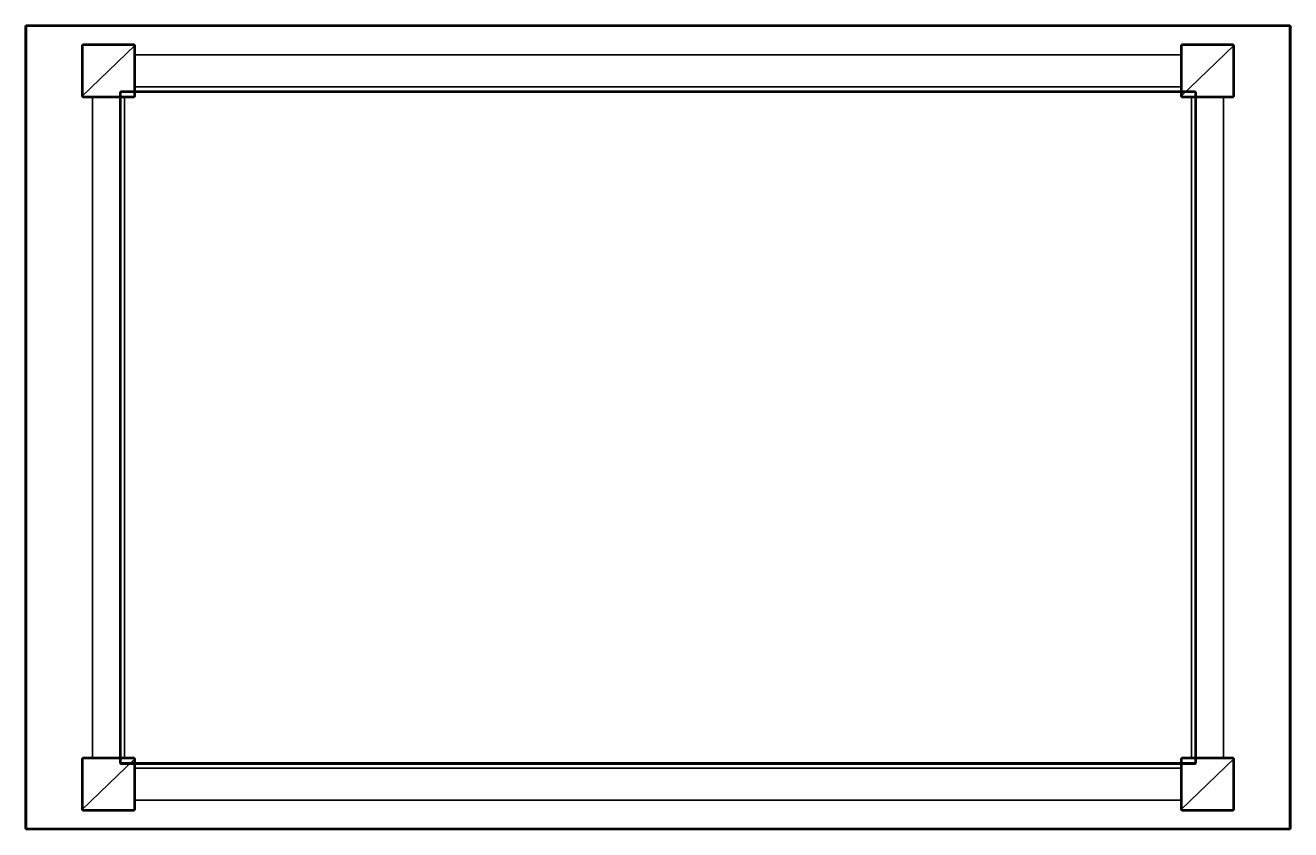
# Model space of a CAD drawing. Header units: millimetres. Extents: x -590 to 590, y -685 to 65.
import ezdxf

# ---------------------------------------------------------------- set-up
doc = ezdxf.new("R2010")
doc.units = ezdxf.units.MM
doc.header["$MEASUREMENT"] = 0
doc.layers.add('IKE120013-T1', color=255, linetype='Continuous')

msp = doc.modelspace()

# ---------------------------------------------------------------- meshes
at = {"layer": 'IKE120013-T1'}
mesh = msp.add_polyface(dxfattribs=at)
corners = [(-589, -683.5, 481.5), (-589, 64.5, 481.5), (589, 64.5, 481.5), (589, -683.5, 481.5), (-589, -683.5, 511.5), (589, -683.5, 511.5), (589, 64.5, 511.5), (-589, 64.5, 511.5), (-589, -684.5, 482.5), (589, -684.5, 482.5), (589, -684.5, 510.5), (-589, -684.5, 510.5), (590, -683.5, 482.5), (590, 64.5, 482.5), (590, 64.5, 510.5), (590, -683.5, 510.5), (589, 65.5, 482.5), (-589, 65.5, 482.5), (-589, 65.5, 510.5), (589, 65.5, 510.5), (-590, 64.5, 482.5), (-590, -683.5, 482.5), (-590, -683.5, 510.5), (-590, 64.5, 510.5), (-589, -684.5, 482.5), (-590, -683.5, 482.5), (-589, -683.5, 481.5), (589, -683.5, 481.5), (590, -683.5, 482.5), (589, -684.5, 482.5), (-590, 64.5, 482.5), (-589, 65.5, 482.5), (-589, 64.5, 481.5), (589, 64.5, 481.5), (589, 65.5, 482.5), (590, 64.5, 482.5), (-589, -684.5, 510.5), (-589, -683.5, 511.5), (-590, -683.5, 510.5), (590, -683.5, 510.5), (589, -683.5, 511.5), (589, -684.5, 510.5), (-590, 64.5, 510.5), (-589, 64.5, 511.5), (-589, 65.5, 510.5), (589, 65.5, 510.5), (589, 64.5, 511.5), (590, 64.5, 510.5), (-589, -683.5, 481.5), (-590, -683.5, 482.5), (-590, 64.5, 482.5), (-589, 64.5, 481.5), (-589, 64.5, 481.5), (-589, 65.5, 482.5), (589, 65.5, 482.5), (589, 64.5, 481.5), (589, 64.5, 481.5), (590, 64.5, 482.5), (590, -683.5, 482.5), (589, -683.5, 481.5), (589, -683.5, 481.5), (589, -684.5, 482.5), (-589, -684.5, 482.5), (-589, -683.5, 481.5), (-589, -683.5, 511.5), (-589, -684.5, 510.5), (589, -684.5, 510.5), (589, -683.5, 511.5), (589, -683.5, 511.5), (590, -683.5, 510.5), (590, 64.5, 510.5), (589, 64.5, 511.5), (589, 64.5, 511.5), (589, 65.5, 510.5), (-589, 65.5, 510.5), (-589, 64.5, 511.5), (-589, 64.5, 511.5), (-590, 64.5, 510.5), (-590, -683.5, 510.5), (-589, -683.5, 511.5), (589, -684.5, 482.5), (590, -683.5, 482.5), (590, -683.5, 510.5), (589, -684.5, 510.5), (-589, -684.5, 510.5), (-590, -683.5, 510.5), (-590, -683.5, 482.5), (-589, -684.5, 482.5), (590, 64.5, 482.5), (589, 65.5, 482.5), (589, 65.5, 510.5), (590, 64.5, 510.5), (-589, 65.5, 482.5), (-590, 64.5, 482.5), (-590, 64.5, 510.5), (-589, 65.5, 510.5)]
mesh.append_faces([[corners[k] for k in face] for face in [(0, 1, 2, 3), (4, 5, 6, 7), (8, 9, 10, 11), (12, 13, 14, 15), (16, 17, 18, 19), (20, 21, 22, 23), (24, 25, 26, 26), (27, 28, 29, 29), (30, 31, 32, 32), (33, 34, 35, 35), (36, 37, 38, 38), (39, 40, 41, 41), (42, 43, 44, 44), (45, 46, 47, 47), (48, 49, 50, 51), (52, 53, 54, 55), (56, 57, 58, 59), (60, 61, 62, 63), (64, 65, 66, 67), (68, 69, 70, 71), (72, 73, 74, 75), (76, 77, 78, 79), (80, 81, 82, 83), (84, 85, 86, 87), (88, 89, 90, 91), (92, 93, 94, 95)]])
mesh = msp.add_polyface(dxfattribs=at)
corners = [(-487.4, -1, 480.5), (-487.4, -1, 480.5), (-487.4, -1, 480.5), (-487.4, -1, 480.5), (-487.4, 47, 480.5), (-487.4, 47, 480.5), (-487.4, 47, 480.5), (-487.4, 47, 480.5), (-487.4, -1, 51.5), (-487.4, -1, 51.5), (-487.4, -1, 51.5), (-487.4, 47, 51.5), (-487.4, 47, 51.5), (-487.4, 47, 51.5), (-488.4, -1, 481.5), (-488.4, -1, 481.5), (-488.4, -1, 481.5), (-488.4, -1, 481.5), (-488.4, 47, 481.5), (-488.4, 47, 481.5), (-488.4, 47, 481.5), (-488.4, 47, 481.5), (-488.4, -2, 480.5), (-488.4, -2, 480.5), (-488.4, -2, 480.5), (-488.4, -2, 480.5), (-488.4, 48, 480.5), (-488.4, 48, 480.5), (-488.4, 48, 480.5), (-488.4, 48, 480.5), (-488.4, -2, 51.5), (-488.4, -2, 51.5), (-488.4, -2, 51.5), (-488.4, 48, 51.5), (-488.4, 48, 51.5), (-488.4, 48, 51.5), (-536.4, -1, 481.5), (-536.4, -1, 481.5), (-536.4, -1, 481.5), (-536.4, -1, 481.5), (-536.4, 47, 481.5), (-536.4, 47, 481.5), (-536.4, 47, 481.5), (-536.4, 47, 481.5), (-536.4, -2, 480.5), (-536.4, -2, 480.5), (-536.4, -2, 480.5), (-536.4, -2, 480.5), (-536.4, 48, 480.5), (-536.4, 48, 480.5), (-536.4, 48, 480.5), (-536.4, 48, 480.5), (-536.4, -2, 51.5), (-536.4, -2, 51.5), (-536.4, -2, 51.5), (-536.4, 48, 51.5), (-536.4, 48, 51.5), (-536.4, 48, 51.5), (-537.4, -1, 480.5), (-537.4, -1, 480.5), (-537.4, -1, 480.5), (-537.4, -1, 480.5), (-537.4, 47, 480.5), (-537.4, 47, 480.5), (-537.4, 47, 480.5), (-537.4, 47, 480.5), (-537.4, -1, 51.5), (-537.4, -1, 51.5), (-537.4, -1, 51.5), (-537.4, 47, 51.5), (-537.4, 47, 51.5), (-537.4, 47, 51.5)]
mesh.append_faces([[corners[k] for k in face] for face in [(66, 69, 56, 13), (56, 35, 13, 13), (13, 10, 32, 66), (53, 66, 32, 32), (36, 16, 20, 40), (52, 31, 25, 45), (8, 11, 4, 0), (34, 55, 49, 29), (71, 68, 61, 65), (46, 38, 58, 58), (3, 15, 23, 23), (62, 42, 50, 50), (27, 19, 7, 7), (37, 44, 24, 17), (14, 1, 5, 18), (21, 28, 48, 41), (43, 63, 59, 39), (30, 9, 2, 22), (47, 60, 67, 54), (12, 33, 26, 6), (57, 70, 64, 51)]])
mesh = msp.add_polyface(dxfattribs=at)
corners = [(537.4, -1, 480.5), (537.4, -1, 480.5), (537.4, -1, 480.5), (537.4, -1, 480.5), (537.4, 47, 480.5), (537.4, 47, 480.5), (537.4, 47, 480.5), (537.4, 47, 480.5), (537.4, -1, 51.5), (537.4, -1, 51.5), (537.4, -1, 51.5), (537.4, 47, 51.5), (537.4, 47, 51.5), (537.4, 47, 51.5), (536.4, -1, 481.5), (536.4, -1, 481.5), (536.4, -1, 481.5), (536.4, -1, 481.5), (536.4, 47, 481.5), (536.4, 47, 481.5), (536.4, 47, 481.5), (536.4, 47, 481.5), (536.4, -2, 480.5), (536.4, -2, 480.5), (536.4, -2, 480.5), (536.4, -2, 480.5), (536.4, 48, 480.5), (536.4, 48, 480.5), (536.4, 48, 480.5), (536.4, 48, 480.5), (536.4, -2, 51.5), (536.4, -2, 51.5), (536.4, -2, 51.5), (536.4, 48, 51.5), (536.4, 48, 51.5), (536.4, 48, 51.5), (488.4, -1, 481.5), (488.4, -1, 481.5), (488.4, -1, 481.5), (488.4, -1, 481.5), (488.4, 47, 481.5), (488.4, 47, 481.5), (488.4, 47, 481.5), (488.4, 47, 481.5), (488.4, -2, 480.5), (488.4, -2, 480.5), (488.4, -2, 480.5), (488.4, -2, 480.5), (488.4, 48, 480.5), (488.4, 48, 480.5), (488.4, 48, 480.5), (488.4, 48, 480.5), (488.4, -2, 51.5), (488.4, -2, 51.5), (488.4, -2, 51.5), (488.4, 48, 51.5), (488.4, 48, 51.5), (488.4, 48, 51.5), (487.4, -1, 480.5), (487.4, -1, 480.5), (487.4, -1, 480.5), (487.4, -1, 480.5), (487.4, 47, 480.5), (487.4, 47, 480.5), (487.4, 47, 480.5), (487.4, 47, 480.5), (487.4, -1, 51.5), (487.4, -1, 51.5), (487.4, -1, 51.5), (487.4, 47, 51.5), (487.4, 47, 51.5), (487.4, 47, 51.5)]
mesh.append_faces([[corners[k] for k in face] for face in [(66, 69, 56, 13), (56, 35, 13, 13), (13, 10, 32, 66), (53, 66, 32, 32), (36, 16, 20, 40), (52, 31, 25, 45), (8, 11, 4, 0), (34, 55, 49, 29), (71, 68, 61, 65), (46, 38, 58, 58), (3, 15, 23, 23), (62, 42, 50, 50), (27, 19, 7, 7), (37, 44, 24, 17), (14, 1, 5, 18), (21, 28, 48, 41), (43, 63, 59, 39), (30, 9, 2, 22), (47, 60, 67, 54), (12, 33, 26, 6), (57, 70, 64, 51)]])
mesh = msp.add_polyface(dxfattribs=at)
corners = [(-487.4, 8, 431.5), (-487.4, 38, 431.5), (487.4, 38, 431.5), (487.4, 8, 431.5), (-487.4, 8, 481.5), (487.4, 8, 481.5), (487.4, 38, 481.5), (-487.4, 38, 481.5), (-487.4, 8, 431.5), (487.4, 8, 431.5), (487.4, 8, 481.5), (-487.4, 8, 481.5), (487.4, 8, 431.5), (487.4, 38, 431.5), (487.4, 38, 481.5), (487.4, 8, 481.5), (487.4, 38, 431.5), (-487.4, 38, 431.5), (-487.4, 38, 481.5), (487.4, 38, 481.5), (-487.4, 38, 431.5), (-487.4, 8, 431.5), (-487.4, 8, 481.5), (-487.4, 38, 481.5)]
mesh.append_faces([[corners[k] for k in face] for face in [(0, 1, 2, 3), (4, 5, 6, 7), (8, 9, 10, 11), (12, 13, 14, 15), (16, 17, 18, 19), (20, 21, 22, 23)]])
mesh = msp.add_polyface(dxfattribs=at)
corners = [(-501, -622.3, 211.5), (501, -622.3, 211.5), (501, 3.2, 211.5), (-501, 3.2, 211.5), (-501, -622.3, 171.5), (-501, 3.2, 171.5), (501, 3.2, 171.5), (501, -622.3, 171.5), (-501, -623.3, 210.5), (-501, -623.3, 172.5), (501, -623.3, 172.5), (501, -623.3, 210.5), (502, -622.3, 210.5), (502, -622.3, 172.5), (502, 3.2, 172.5), (502, 3.2, 210.5), (501, 4.2, 210.5), (501, 4.2, 172.5), (-501, 4.2, 172.5), (-501, 4.2, 210.5), (-502, 3.2, 210.5), (-502, 3.2, 172.5), (-502, -622.3, 172.5), (-502, -622.3, 210.5), (-501, -622.3, 211.5), (-502, -622.3, 210.5), (-501, -623.3, 210.5), (501, -623.3, 210.5), (502, -622.3, 210.5), (501, -622.3, 211.5), (-501, 3.2, 211.5), (-501, 4.2, 210.5), (-502, 3.2, 210.5), (502, 3.2, 210.5), (501, 4.2, 210.5), (501, 3.2, 211.5), (-502, -622.3, 172.5), (-501, -622.3, 171.5), (-501, -623.3, 172.5), (501, -623.3, 172.5), (501, -622.3, 171.5), (502, -622.3, 172.5), (-501, 4.2, 172.5), (-501, 3.2, 171.5), (-502, 3.2, 172.5), (502, 3.2, 172.5), (501, 3.2, 171.5), (501, 4.2, 172.5), (-501, -622.3, 211.5), (-501, -623.3, 210.5), (501, -623.3, 210.5), (501, -622.3, 211.5), (501, -622.3, 211.5), (502, -622.3, 210.5), (502, 3.2, 210.5), (501, 3.2, 211.5), (501, 3.2, 211.5), (501, 4.2, 210.5), (-501, 4.2, 210.5), (-501, 3.2, 211.5), (-501, 3.2, 211.5), (-502, 3.2, 210.5), (-502, -622.3, 210.5), (-501, -622.3, 211.5), (-501, -622.3, 171.5), (-502, -622.3, 172.5), (-502, 3.2, 172.5), (-501, 3.2, 171.5), (-501, 3.2, 171.5), (-501, 4.2, 172.5), (501, 4.2, 172.5), (501, 3.2, 171.5), (501, 3.2, 171.5), (502, 3.2, 172.5), (502, -622.3, 172.5), (501, -622.3, 171.5), (501, -622.3, 171.5), (501, -623.3, 172.5), (-501, -623.3, 172.5), (-501, -622.3, 171.5), (-501, -623.3, 210.5), (-502, -622.3, 210.5), (-502, -622.3, 172.5), (-501, -623.3, 172.5), (501, -623.3, 172.5), (502, -622.3, 172.5), (502, -622.3, 210.5), (501, -623.3, 210.5), (502, 3.2, 172.5), (501, 4.2, 172.5), (501, 4.2, 210.5), (502, 3.2, 210.5), (-501, 4.2, 172.5), (-502, 3.2, 172.5), (-502, 3.2, 210.5), (-501, 4.2, 210.5)]
mesh.append_faces([[corners[k] for k in face] for face in [(0, 1, 2, 3), (4, 5, 6, 7), (8, 9, 10, 11), (12, 13, 14, 15), (16, 17, 18, 19), (20, 21, 22, 23), (24, 25, 26, 26), (27, 28, 29, 29), (30, 31, 32, 32), (33, 34, 35, 35), (36, 37, 38, 38), (39, 40, 41, 41), (42, 43, 44, 44), (45, 46, 47, 47), (48, 49, 50, 51), (52, 53, 54, 55), (56, 57, 58, 59), (60, 61, 62, 63), (64, 65, 66, 67), (68, 69, 70, 71), (72, 73, 74, 75), (76, 77, 78, 79), (80, 81, 82, 83), (84, 85, 86, 87), (88, 89, 90, 91), (92, 93, 94, 95)]])
mesh = msp.add_polyface(dxfattribs=at)
corners = [(-527.4, -617.1, 431.5), (-527.4, -2, 431.5), (-497.4, -2, 431.5), (-497.4, -617.1, 431.5), (-527.4, -617.1, 481.5), (-497.4, -617.1, 481.5), (-497.4, -2, 481.5), (-527.4, -2, 481.5), (-527.4, -617.1, 431.5), (-497.4, -617.1, 431.5), (-497.4, -617.1, 481.5), (-527.4, -617.1, 481.5), (-497.4, -617.1, 431.5), (-497.4, -2, 431.5), (-497.4, -2, 481.5), (-497.4, -617.1, 481.5), (-497.4, -2, 431.5), (-527.4, -2, 431.5), (-527.4, -2, 481.5), (-497.4, -2, 481.5), (-527.4, -2, 431.5), (-527.4, -617.1, 431.5), (-527.4, -617.1, 481.5), (-527.4, -2, 481.5)]
mesh.append_faces([[corners[k] for k in face] for face in [(0, 1, 2, 3), (4, 5, 6, 7), (8, 9, 10, 11), (12, 13, 14, 15), (16, 17, 18, 19), (20, 21, 22, 23)]])
mesh = msp.add_polyface(dxfattribs=at)
corners = [(497.4, -617.1, 431.5), (497.4, -2, 431.5), (527.4, -2, 431.5), (527.4, -617.1, 431.5), (497.4, -617.1, 481.5), (527.4, -617.1, 481.5), (527.4, -2, 481.5), (497.4, -2, 481.5), (497.4, -617.1, 431.5), (527.4, -617.1, 431.5), (527.4, -617.1, 481.5), (497.4, -617.1, 481.5), (527.4, -617.1, 431.5), (527.4, -2, 431.5), (527.4, -2, 481.5), (527.4, -617.1, 481.5), (527.4, -2, 431.5), (497.4, -2, 431.5), (497.4, -2, 481.5), (527.4, -2, 481.5), (497.4, -2, 431.5), (497.4, -617.1, 431.5), (497.4, -617.1, 481.5), (497.4, -2, 481.5)]
mesh.append_faces([[corners[k] for k in face] for face in [(0, 1, 2, 3), (4, 5, 6, 7), (8, 9, 10, 11), (12, 13, 14, 15), (16, 17, 18, 19), (20, 21, 22, 23)]])
mesh = msp.add_polyface(dxfattribs=at)
corners = [(-487.4, -666.1, 480.5), (-487.4, -666.1, 480.5), (-487.4, -666.1, 480.5), (-487.4, -666.1, 480.5), (-487.4, -618.1, 480.5), (-487.4, -618.1, 480.5), (-487.4, -618.1, 480.5), (-487.4, -618.1, 480.5), (-487.4, -666.1, 51.5), (-487.4, -666.1, 51.5), (-487.4, -666.1, 51.5), (-487.4, -618.1, 51.5), (-487.4, -618.1, 51.5), (-487.4, -618.1, 51.5), (-488.4, -666.1, 481.5), (-488.4, -666.1, 481.5), (-488.4, -666.1, 481.5), (-488.4, -666.1, 481.5), (-488.4, -618.1, 481.5), (-488.4, -618.1, 481.5), (-488.4, -618.1, 481.5), (-488.4, -618.1, 481.5), (-488.4, -667.1, 480.5), (-488.4, -667.1, 480.5), (-488.4, -667.1, 480.5), (-488.4, -667.1, 480.5), (-488.4, -617.1, 480.5), (-488.4, -617.1, 480.5), (-488.4, -617.1, 480.5), (-488.4, -617.1, 480.5), (-488.4, -667.1, 51.5), (-488.4, -667.1, 51.5), (-488.4, -667.1, 51.5), (-488.4, -617.1, 51.5), (-488.4, -617.1, 51.5), (-488.4, -617.1, 51.5), (-536.4, -666.1, 481.5), (-536.4, -666.1, 481.5), (-536.4, -666.1, 481.5), (-536.4, -666.1, 481.5), (-536.4, -618.1, 481.5), (-536.4, -618.1, 481.5), (-536.4, -618.1, 481.5), (-536.4, -618.1, 481.5), (-536.4, -667.1, 480.5), (-536.4, -667.1, 480.5), (-536.4, -667.1, 480.5), (-536.4, -667.1, 480.5), (-536.4, -617.1, 480.5), (-536.4, -617.1, 480.5), (-536.4, -617.1, 480.5), (-536.4, -617.1, 480.5), (-536.4, -667.1, 51.5), (-536.4, -667.1, 51.5), (-536.4, -667.1, 51.5), (-536.4, -617.1, 51.5), (-536.4, -617.1, 51.5), (-536.4, -617.1, 51.5), (-537.4, -666.1, 480.5), (-537.4, -666.1, 480.5), (-537.4, -666.1, 480.5), (-537.4, -666.1, 480.5), (-537.4, -618.1, 480.5), (-537.4, -618.1, 480.5), (-537.4, -618.1, 480.5), (-537.4, -618.1, 480.5), (-537.4, -666.1, 51.5), (-537.4, -666.1, 51.5), (-537.4, -666.1, 51.5), (-537.4, -618.1, 51.5), (-537.4, -618.1, 51.5), (-537.4, -618.1, 51.5)]
mesh.append_faces([[corners[k] for k in face] for face in [(66, 69, 56, 13), (56, 35, 13, 13), (13, 10, 32, 66), (53, 66, 32, 32), (36, 16, 20, 40), (52, 31, 25, 45), (8, 11, 4, 0), (34, 55, 49, 29), (71, 68, 61, 65), (46, 38, 58, 58), (3, 15, 23, 23), (62, 42, 50, 50), (27, 19, 7, 7), (37, 44, 24, 17), (14, 1, 5, 18), (21, 28, 48, 41), (43, 63, 59, 39), (30, 9, 2, 22), (47, 60, 67, 54), (12, 33, 26, 6), (57, 70, 64, 51)]])
mesh = msp.add_polyface(dxfattribs=at)
corners = [(537.4, -666.1, 480.5), (537.4, -666.1, 480.5), (537.4, -666.1, 480.5), (537.4, -666.1, 480.5), (537.4, -618.1, 480.5), (537.4, -618.1, 480.5), (537.4, -618.1, 480.5), (537.4, -618.1, 480.5), (537.4, -666.1, 51.5), (537.4, -666.1, 51.5), (537.4, -666.1, 51.5), (537.4, -618.1, 51.5), (537.4, -618.1, 51.5), (537.4, -618.1, 51.5), (536.4, -666.1, 481.5), (536.4, -666.1, 481.5), (536.4, -666.1, 481.5), (536.4, -666.1, 481.5), (536.4, -618.1, 481.5), (536.4, -618.1, 481.5), (536.4, -618.1, 481.5), (536.4, -618.1, 481.5), (536.4, -667.1, 480.5), (536.4, -667.1, 480.5), (536.4, -667.1, 480.5), (536.4, -667.1, 480.5), (536.4, -617.1, 480.5), (536.4, -617.1, 480.5), (536.4, -617.1, 480.5), (536.4, -617.1, 480.5), (536.4, -667.1, 51.5), (536.4, -667.1, 51.5), (536.4, -667.1, 51.5), (536.4, -617.1, 51.5), (536.4, -617.1, 51.5), (536.4, -617.1, 51.5), (488.4, -666.1, 481.5), (488.4, -666.1, 481.5), (488.4, -666.1, 481.5), (488.4, -666.1, 481.5), (488.4, -618.1, 481.5), (488.4, -618.1, 481.5), (488.4, -618.1, 481.5), (488.4, -618.1, 481.5), (488.4, -667.1, 480.5), (488.4, -667.1, 480.5), (488.4, -667.1, 480.5), (488.4, -667.1, 480.5), (488.4, -617.1, 480.5), (488.4, -617.1, 480.5), (488.4, -617.1, 480.5), (488.4, -617.1, 480.5), (488.4, -667.1, 51.5), (488.4, -667.1, 51.5), (488.4, -667.1, 51.5), (488.4, -617.1, 51.5), (488.4, -617.1, 51.5), (488.4, -617.1, 51.5), (487.4, -666.1, 480.5), (487.4, -666.1, 480.5), (487.4, -666.1, 480.5), (487.4, -666.1, 480.5), (487.4, -618.1, 480.5), (487.4, -618.1, 480.5), (487.4, -618.1, 480.5), (487.4, -618.1, 480.5), (487.4, -666.1, 51.5), (487.4, -666.1, 51.5), (487.4, -666.1, 51.5), (487.4, -618.1, 51.5), (487.4, -618.1, 51.5), (487.4, -618.1, 51.5)]
mesh.append_faces([[corners[k] for k in face] for face in [(66, 69, 56, 13), (56, 35, 13, 13), (13, 10, 32, 66), (53, 66, 32, 32), (36, 16, 20, 40), (52, 31, 25, 45), (8, 11, 4, 0), (34, 55, 49, 29), (71, 68, 61, 65), (46, 38, 58, 58), (3, 15, 23, 23), (62, 42, 50, 50), (27, 19, 7, 7), (37, 44, 24, 17), (14, 1, 5, 18), (21, 28, 48, 41), (43, 63, 59, 39), (30, 9, 2, 22), (47, 60, 67, 54), (12, 33, 26, 6), (57, 70, 64, 51)]])
mesh = msp.add_polyface(dxfattribs=at)
corners = [(-487.4, -657.1, 431.5), (-487.4, -627.1, 431.5), (487.4, -627.1, 431.5), (487.4, -657.1, 431.5), (-487.4, -657.1, 481.5), (487.4, -657.1, 481.5), (487.4, -627.1, 481.5), (-487.4, -627.1, 481.5), (-487.4, -657.1, 431.5), (487.4, -657.1, 431.5), (487.4, -657.1, 481.5), (-487.4, -657.1, 481.5), (487.4, -657.1, 431.5), (487.4, -627.1, 431.5), (487.4, -627.1, 481.5), (487.4, -657.1, 481.5), (487.4, -627.1, 431.5), (-487.4, -627.1, 431.5), (-487.4, -627.1, 481.5), (487.4, -627.1, 481.5), (-487.4, -627.1, 431.5), (-487.4, -657.1, 431.5), (-487.4, -657.1, 481.5), (-487.4, -627.1, 481.5)]
mesh.append_faces([[corners[k] for k in face] for face in [(0, 1, 2, 3), (4, 5, 6, 7), (8, 9, 10, 11), (12, 13, 14, 15), (16, 17, 18, 19), (20, 21, 22, 23)]])

doc.saveas('drawing.dxf')
